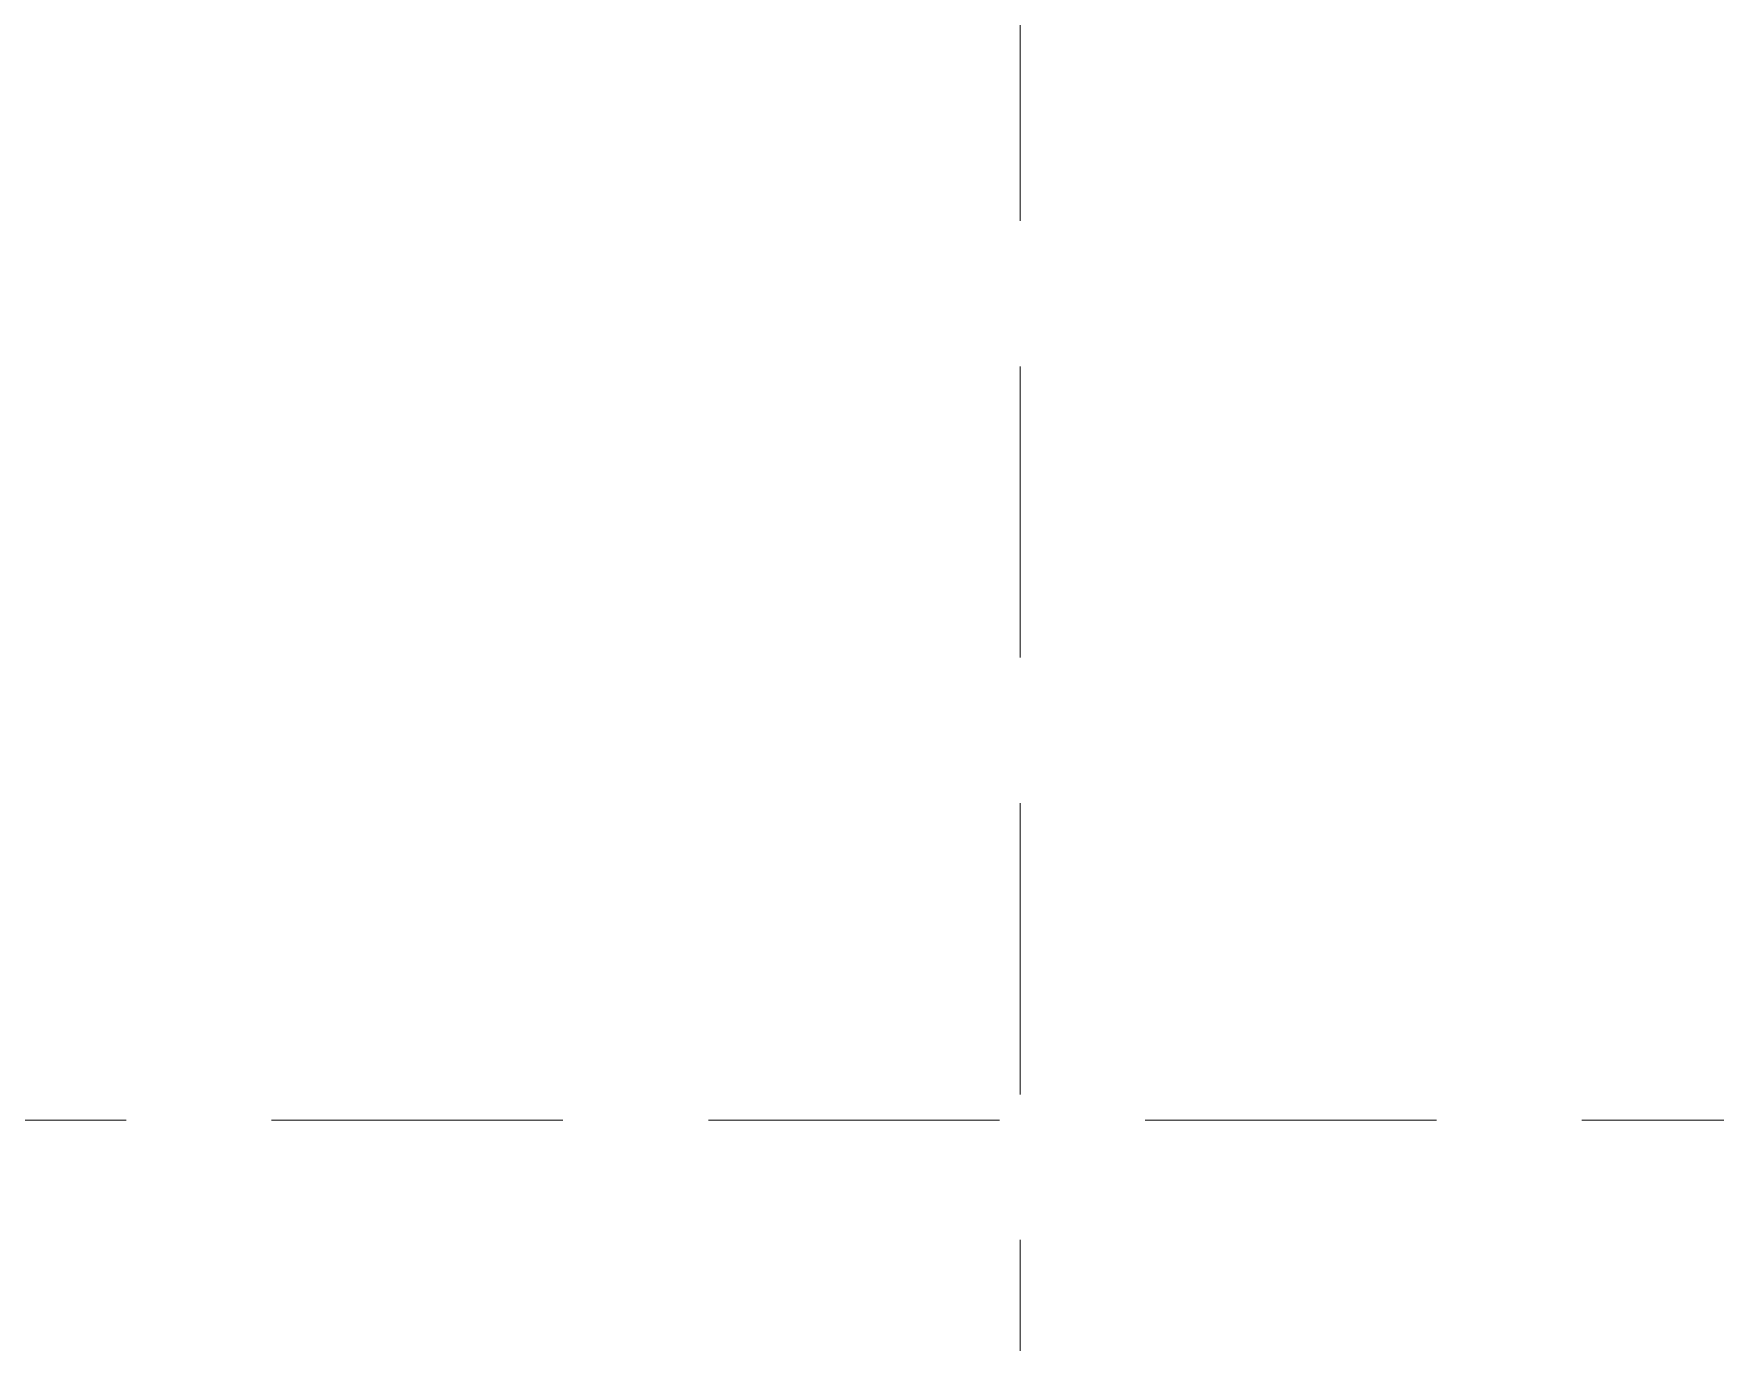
# Model space of a CAD drawing. Extents: x 2138193 to 2139991, y 332071 to 334944.
# Drawn here: x 2139551.1 to 2139608.8, y 332603 to 332647.9 of the extents above; entities that cross this region are included whole.
import ezdxf

# ---------------------------------------------------------------- set-up
doc = ezdxf.new("R2010")
doc.units = 0
doc.header["$LTSCALE"] = 100
doc.header["$MEASUREMENT"] = 0
doc.linetypes.add('DASHED', pattern=[0.75, 0.5, -0.25])
doc.linetypes.add('HIDDEN', pattern=[0.375, 0.25, -0.125])
doc.layers.add('GRID', color=254, linetype='DASHED')

msp = doc.modelspace()

# ---------------------------------------------------------------- linework, layer by layer
at = {"layer": 'GRID', "color": 252, "linetype": 'HIDDEN', "lineweight": 0, "ltscale": 0.4}
for p, q in [((2139584.952335996, 332296.4885598167), (2139584.822164625, 334897.5322012084)), ((2138239.233226605, 332610.6047769588), (2139943.106662308, 332610.6047769588))]:
    msp.add_line(p, q, dxfattribs=at)

doc.saveas('drawing.dxf')
